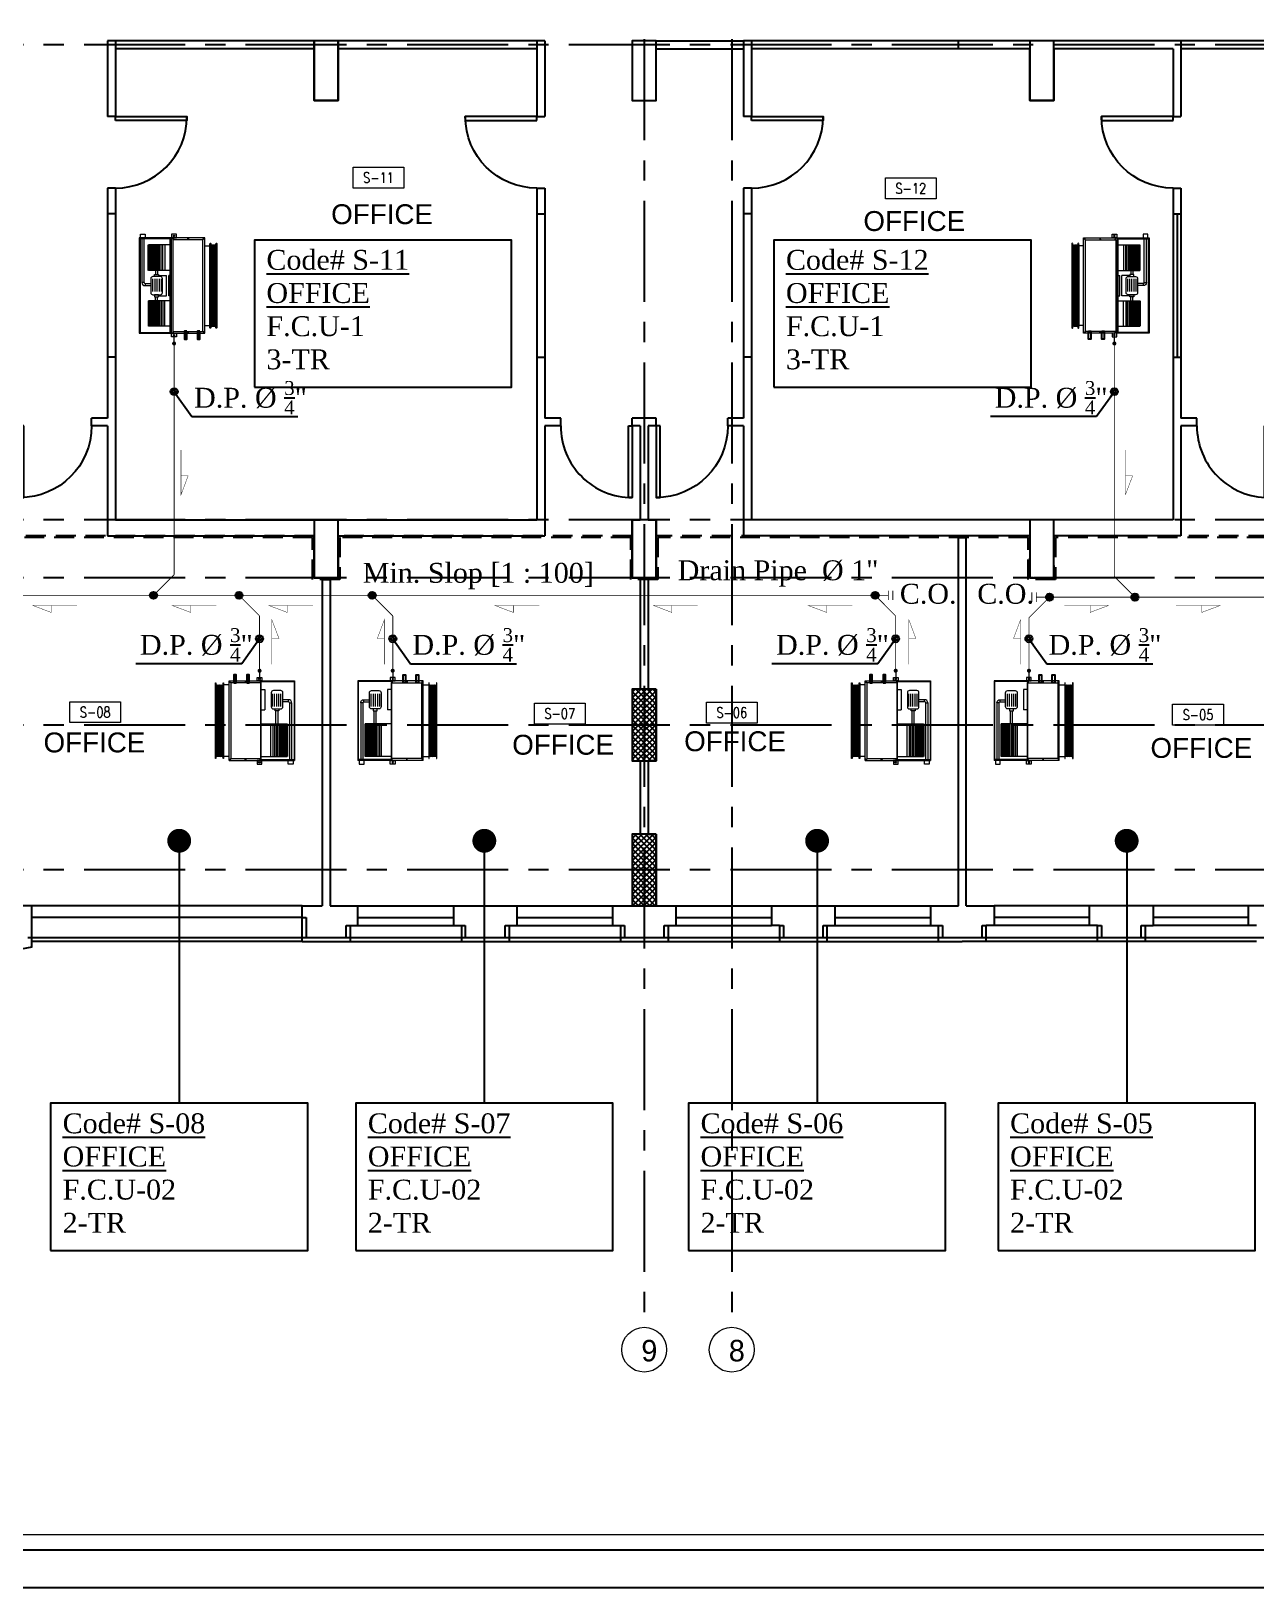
# Model space of a CAD drawing. Extents: x -711 to 2784, y 81 to 852.
# Drawn here: x -693.59 to -678.19, y 160.99 to 180.56 of the extents above; entities that cross this region are included whole.
import ezdxf
from ezdxf.enums import TextEntityAlignment as Align

# ---------------------------------------------------------------- set-up
doc = ezdxf.new("R2010")
doc.units = 0
doc.header["$MEASUREMENT"] = 0
for name, pattern in [('CENTERX2', [101.6, 63.5, -12.7, 12.7, -12.7]), ('DASHDOT', [1, 0.5, -0.25, 0, -0.25]), ('HIDDEN', [0.375, 0.25, -0.125]), ('HIDDEN-Z', [3, 2, -1])]:
    doc.linetypes.add(name, pattern=pattern)
for name, color, linetype in [('01_AC-EQUIP', 206, 'Continuous'), ('AXIS', 1, 'CENTERX2'), ('CH.W.PIPING TEXT', 4, 'Continuous'), ('COL', 2, 'Continuous'), ('COLHATCH', 5, 'Continuous'), ('column', 6, 'Continuous'), ('CONCRETE-EDGE', 216, 'Continuous'), ('DOOR', 250, 'Continuous'), ('DRAIN PIPE', 4, 'Continuous'), ('elev', 2, 'Continuous'), ('ELEV1', 7, 'Continuous'), ('FASEL', 253, 'Continuous'), ('fram', 252, 'Continuous'), ('M-CH-WP-R', 40, 'HIDDEN-Z'), ('M-CH-WP-S', 142, 'Continuous'), ('M-EQBMNT', 21, 'Continuous'), ('METAL-EDGE', 253, 'Continuous'), ('WALL', 4, 'Continuous'), ('WIN', 5, 'Continuous'), ('ZONE TEXT', 73, 'Continuous')]:
    doc.layers.add(name, color=color, linetype=linetype)
doc.layers.add('A-SYMB-RMNU', color=4, linetype='Continuous', lineweight=9)
doc.layers.add('AXIS-TXT', color=171, linetype='Continuous', lineweight=20)
doc.styles.add('AC', font='romans.shx', dxfattribs={"height": 0.2})
doc.styles.add('ARABY', font='sosa.shx')
doc.styles.add('ROMANS-TITLE', font='ROMANS.shx', dxfattribs={"width": 0.8})
doc.dimstyles.new('IHAB', dxfattribs={"dimscale": 0, "dimtxt": 0.15, "dimasz": 0.09, "dimexe": 0.18, "dimexo": 0.0625, "dimgap": 0, "dimtad": 0, "dimtih": 1, "dimtoh": 1, "dimzin": 0, "dimdsep": 46, "dimtxsty": 'ARABY', "dimcen": 0.03, "dimse1": 1, "dimse2": 1, "dimclrd": 36, "dimclrt": 42, "dimadec": 0, "dimazin": 0, "dimtfac": 1, "dimtmove": 1, "dimatfit": 3, "dimldrblk": 'ORIGIN', "dimfxl": 1, "dimtolj": 1, "dimtzin": 0, "dimarcsym": 0})

# ---------------------------------------------------------------- blocks, each defined once
blk = doc.blocks.new('A$C16C81D8E')
at = {"layer": 'DOOR', "elevation": -0.562}
blk.add_lwpolyline([(0, 0.862), (0, 0.911), (0.911, 0.911), (0.911, 0.862)], close=True, dxfattribs=at)
at = {"layer": 'DOOR'}
blk.add_arc((0, 0.911, -0.562), 0.911, 270, 0, dxfattribs=at)
blk = doc.blocks.new('A$C224F6469')
at = {"layer": '01_AC-EQUIP', "color": 1, "lineweight": 20}
for p, q in [((0, 0), (1, 0)), ((0, -0.82), (0, 0)), ((1, -0.82), (1, 0)), ((0.007, -0.004), (0.988, -0.004)), ((0.007, -0.42), (0.007, -0.004)), ((0.32, -0.168), (0.163, -0.168)), ((0.32, -0.194), (0.163, -0.194)), ((0.236, -0.074), (0.236, -0.145)), ((0.263, -0.074), (0.236, -0.074)), ((0.263, -0.074), (0.263, -0.145)), ((0.276, -0.035), (1, -0.035)), ((0.276, -0.061), (0.276, -0.035)), ((0.276, -0.061), (1, -0.061)), ((0.541, -0.42), (0.541, -0.09)), ((0.541, -0.09), (0.949, -0.09)), ((0.541, -0.092), (0.949, -0.092)), ((0.541, -0.094), (0.949, -0.094)), ((0.541, -0.096), (0.949, -0.096)), ((0.541, -0.099), (0.949, -0.099)), ((0.541, -0.103), (0.949, -0.103)), ((0.541, -0.106), (0.949, -0.106)), ((0.541, -0.11), (0.949, -0.11)), ((0.541, -0.115), (0.949, -0.115)), ((0.541, -0.122), (0.949, -0.122)), ((0.541, -0.129), (0.949, -0.129)), ((0.541, -0.138), (0.949, -0.138)), ((0.541, -0.148), (0.949, -0.148)), ((0.541, -0.158), (0.949, -0.158)), ((0.541, -0.168), (0.949, -0.168)), ((0.541, -0.175), (0.949, -0.175)), ((0.541, -0.184), (0.949, -0.184)), ((0.541, -0.194), (0.949, -0.194)), ((0.949, -0.42), (0.949, -0.09)), ((0.988, -0.42), (0.988, -0.004)), ((0.109, -0.37), (0.363, -0.37)), ((0.109, -0.42), (0.109, -0.37)), ((0.32, -0.221), (0.163, -0.221)), ((0.32, -0.248), (0.163, -0.248)), ((0.32, -0.274), (0.163, -0.274)), ((0.363, -0.42), (0.363, -0.37)), ((0.541, -0.204), (0.376, -0.204)), ((0.541, -0.231), (0.376, -0.231)), ((0.541, -0.214), (0.949, -0.214)), ((0.541, -0.23), (0.949, -0.23)), ((0.541, -0.25), (0.949, -0.25)), ((0.541, -0.27), (0.949, -0.27)), ((0.949, -0.295), (0.541, -0.295)), ((0, -0.42), (1, -0.42)), ((0.022, -0.425), (0.001, -0.425)), ((0.011, -0.418), (0.011, -0.432)), ((0.978, -0.425), (0.999, -0.425)), ((0.989, -0.418), (0.989, -0.432)), ((0.022, -0.615), (0.001, -0.615)), ((0.011, -0.608), (0.011, -0.622)), ((0.978, -0.615), (0.999, -0.615)), ((0.989, -0.608), (0.989, -0.622)), ((1, -0.82), (0, -0.82)), ((0.022, -0.81), (0.001, -0.81)), ((0.011, -0.803), (0.011, -0.817)), ((0.05, -0.82), (0.05, -0.89)), ((0.95, -0.82), (0.95, -0.89)), ((0.978, -0.81), (0.999, -0.81)), ((0.989, -0.803), (0.989, -0.817))]:
    blk.add_line(p, q, dxfattribs=at)
at = {"layer": '01_AC-EQUIP', "color": 1, "linetype": 'DASHDOT', "lineweight": 20}
blk.add_line((0.541, -0.168), (0.949, -0.168), dxfattribs=at)
at = {"layer": '01_AC-EQUIP', "color": 4, "lineweight": 20}
blk.add_line((-0.128, -0.438), (-0.023, -0.438), dxfattribs=at)
at = {"layer": '01_AC-EQUIP', "color": 2, "lineweight": 20}
for p, q in [((0.047, -0.9), (0.063, -0.895)), ((0.047, -0.9), (0.063, -0.905)), ((0.047, -0.91), (0.063, -0.905)), ((0.047, -0.91), (0.063, -0.915)), ((0.047, -0.92), (0.063, -0.915)), ((0.047, -0.92), (0.063, -0.925)), ((0.047, -0.931), (0.063, -0.925)), ((0.047, -0.931), (0.063, -0.936)), ((0.047, -0.941), (0.063, -0.936)), ((0.047, -0.941), (0.063, -0.946)), ((0.047, -0.951), (0.063, -0.946)), ((0.047, -0.951), (0.063, -0.956)), ((0.047, -0.961), (0.063, -0.956)), ((0.047, -0.961), (0.063, -0.966)), ((0.047, -0.971), (0.063, -0.966)), ((0.047, -0.971), (0.063, -0.976)), ((0.047, -0.981), (0.063, -0.976)), ((0.063, -0.905), (0.937, -0.905)), ((0.063, -0.915), (0.937, -0.915)), ((0.063, -0.925), (0.937, -0.925)), ((0.063, -0.936), (0.937, -0.936)), ((0.063, -0.946), (0.937, -0.946)), ((0.063, -0.956), (0.937, -0.956)), ((0.063, -0.966), (0.937, -0.966)), ((0.063, -0.976), (0.937, -0.976)), ((0.953, -0.9), (0.937, -0.895)), ((0.953, -0.9), (0.937, -0.905)), ((0.953, -0.91), (0.937, -0.905)), ((0.953, -0.91), (0.937, -0.915)), ((0.953, -0.92), (0.937, -0.915)), ((0.953, -0.92), (0.937, -0.925)), ((0.953, -0.931), (0.937, -0.925)), ((0.953, -0.931), (0.937, -0.936)), ((0.953, -0.941), (0.937, -0.936)), ((0.953, -0.941), (0.937, -0.946)), ((0.953, -0.951), (0.937, -0.946)), ((0.953, -0.951), (0.937, -0.956)), ((0.953, -0.961), (0.937, -0.956)), ((0.953, -0.961), (0.937, -0.966)), ((0.953, -0.971), (0.937, -0.966)), ((0.953, -0.971), (0.937, -0.976)), ((0.953, -0.981), (0.937, -0.976)), ((0.047, -0.981), (0.063, -0.987)), ((0.953, -0.981), (0.937, -0.987))]:
    blk.add_line(p, q, dxfattribs=at)
at = {"layer": '01_AC-EQUIP', "color": 1, "lineweight": 20}
blk.add_lwpolyline([(0.324, -0.145), (0.149, -0.145, 0.414214), (0.122, -0.171), (0.122, -0.264, 0.414214), (0.149, -0.291), (0.324, -0.291, 0.414214), (0.351, -0.264), (0.351, -0.171, 0.414214)], format="xyb", close=True, dxfattribs=at)
for points in [[(0.351, -0.193), (0.376, -0.193), (0.376, -0.243), (0.351, -0.243)], [(1.044, -0.076), (1, -0.076), (1, -0.016), (1.044, -0.016)], [(-0.044, -0.407), (0, -0.407), (0, -0.467), (-0.044, -0.467)], [(0.025, -0.8), (0.975, -0.8), (0.975, -0.42), (0.025, -0.42)], [(1.044, -0.407), (1, -0.407), (1, -0.467), (1.044, -0.467)]]:
    blk.add_lwpolyline(points, close=True, dxfattribs=at)
at = {"layer": '01_AC-EQUIP', "color": 4, "lineweight": 20, "const_width": 0.0252}
blk.add_lwpolyline([(-0.126, -0.45, 1), (-0.131, -0.425, 1)], format="xyb", close=True, dxfattribs=at)
at = {"layer": '01_AC-EQUIP', "color": 2, "lineweight": 20}
for points in [[(0.975, -0.89), (0.975, -0.895), (0.025, -0.895), (0.025, -0.89)], [(0.975, -0.987), (0.975, -0.992), (0.025, -0.992), (0.025, -0.987)]]:
    blk.add_lwpolyline(points, close=True, dxfattribs=at)
at = {"layer": '01_AC-EQUIP', "color": 1, "lineweight": 20}
for centre in [(-0.023, -0.438), (1.023, -0.438)]:
    blk.add_circle(centre, 0.00932, dxfattribs=at)
for radius in [0.0399, 0.0133]:
    blk.add_arc((0.276, -0.074), radius, 90.0006, 180.0006, dxfattribs=at)
at = {"layer": '01_AC-EQUIP', "color": 1, "lineweight": 20, "extrusion": (0, 0, -1)}
for centre, major_axis, start_param, end_param in [((0.011, -0.425), (-0.00827, 0), -1.570796, 4.712389), ((0.011, -0.425), (-0.0047, 0), 3.141593, 9.424778), ((0.011, -0.615), (-0.00827, 0), -1.570796, 4.712389), ((0.011, -0.615), (-0.0047, 0), 3.141593, 9.424778), ((0.011, -0.81), (-0.00827, 0), -1.570796, 4.712389), ((0.011, -0.81), (-0.0047, 0), 3.141593, 9.424778)]:
    blk.add_ellipse(centre, major_axis=major_axis, ratio=0.646018, start_param=start_param, end_param=end_param, dxfattribs=at)
at = {"layer": '01_AC-EQUIP', "color": 1, "lineweight": 20}
for centre, major_axis, start_param, end_param in [((0.989, -0.425), (0.00827, 0), -1.570796, 4.712389), ((0.989, -0.425), (0.0047, 0), 3.141593, 9.424778), ((0.989, -0.615), (0.00827, 0), -1.570796, 4.712389), ((0.989, -0.615), (0.0047, 0), 3.141593, 9.424778), ((0.989, -0.81), (0.00827, 0), -1.570796, 4.712389), ((0.989, -0.81), (0.0047, 0), 3.141593, 9.424778)]:
    blk.add_ellipse(centre, major_axis=major_axis, ratio=0.646018, start_param=start_param, end_param=end_param, dxfattribs=at)
at = {"layer": 'M-CH-WP-R', "color": 6, "linetype": 'ByBlock', "ltscale": 1.5}
blk.add_lwpolyline([(0.025, -0.762), (0.025, -0.732), (-0.075, -0.732), (-0.075, -0.762)], close=True, dxfattribs=at)
at = {"layer": 'M-CH-WP-S', "color": 5, "linetype": 'ByBlock', "ltscale": 1.5}
blk.add_lwpolyline([(0.025, -0.597), (0.025, -0.567), (-0.075, -0.567), (-0.075, -0.597)], close=True, dxfattribs=at)
at = {"layer": 'M-EQBMNT', "color": 21, "linetype": 'ByBlock', "ltscale": 1.5}
blk.add_line((0.541, -0.09), (0.949, -0.09), dxfattribs=at)
blk = doc.blocks.new('A$C069E27EC')
at = {"layer": '01_AC-EQUIP', "color": 2, "linetype": 'Continuous'}
for p, q in [((0, 0), (0, -130)), ((1, 0.3), (0.5, -1.3)), ((1, 0.3), (1.5, -1.3)), ((2, 0.3), (1.5, -1.3)), ((2, 0.3), (2.5, -1.3)), ((3, 0.3), (2.5, -1.3)), ((3, 0.3), (3.6, -1.3)), ((4.1, 0.3), (3.6, -1.3)), ((4.1, 0.3), (4.6, -1.3)), ((5.1, 0.3), (4.6, -1.3)), ((5.1, 0.3), (5.6, -1.3)), ((6.1, 0.3), (5.6, -1.3)), ((6.1, 0.3), (6.6, -1.3)), ((7.1, 0.3), (6.6, -1.3)), ((7.1, 0.3), (7.6, -1.3)), ((8.1, 0.3), (7.6, -1.3)), ((8.1, 0.3), (8.6, -1.3)), ((9.2, 0.3), (8.6, -1.3)), ((9.2, 0.3), (9.7, -1.3)), ((1.5, -128.7), (1.5, -1.3)), ((2.5, -128.7), (2.5, -1.3)), ((3.6, -128.7), (3.6, -1.3)), ((4.6, -128.7), (4.6, -1.3)), ((5.6, -128.7), (5.6, -1.3)), ((6.6, -128.7), (6.6, -1.3)), ((7.6, -128.7), (7.6, -1.3)), ((8.6, -128.7), (8.6, -1.3)), ((1, -130.3), (0.5, -128.7)), ((1, -130.3), (1.5, -128.7)), ((2, -130.3), (1.5, -128.7)), ((2, -130.3), (2.5, -128.7)), ((3, -130.3), (2.5, -128.7)), ((3, -130.3), (3.6, -128.7)), ((4.1, -130.3), (3.6, -128.7)), ((4.1, -130.3), (4.6, -128.7)), ((5.1, -130.3), (4.6, -128.7)), ((5.1, -130.3), (5.6, -128.7)), ((6.1, -130.3), (5.6, -128.7)), ((6.1, -130.3), (6.6, -128.7)), ((7.1, -130.3), (6.6, -128.7)), ((7.1, -130.3), (7.6, -128.7)), ((8.1, -130.3), (7.6, -128.7)), ((8.1, -130.3), (8.6, -128.7)), ((9.2, -130.3), (8.6, -128.7)), ((9.2, -130.3), (9.7, -128.7))]:
    blk.add_line(p, q, dxfattribs=at)
for points in [[(0, 2.5), (0.5, 2.5), (0.5, -132.5), (0, -132.5)], [(9.7, 2.5), (10.2, 2.5), (10.2, -132.5), (9.7, -132.5)]]:
    blk.add_lwpolyline(points, close=True, dxfattribs=at)
blk = doc.blocks.new('A$C7CD32F90')
at = {"layer": '01_AC-EQUIP', "color": 1, "lineweight": 20}
for p, q in [((0.089, -0.4), (0.089, -0.116)), ((0.408, -0.116), (0.089, -0.116)), ((0.408, -0.117), (0.089, -0.117)), ((0.408, -0.119), (0.089, -0.119)), ((0.408, -0.122), (0.089, -0.122)), ((0.408, -0.125), (0.089, -0.125)), ((0.408, -0.128), (0.089, -0.128)), ((0.408, -0.132), (0.089, -0.132)), ((0.408, -0.136), (0.089, -0.136)), ((0.408, -0.141), (0.089, -0.141)), ((0.408, -0.148), (0.089, -0.148)), ((0.408, -0.155), (0.089, -0.155)), ((0.408, -0.164), (0.089, -0.164)), ((0.408, -0.173), (0.089, -0.173)), ((0.408, -0.183), (0.089, -0.183)), ((0.408, -0.193), (0.089, -0.193)), ((0.408, -0.4), (0.408, -0.116)), ((0.683, -0.168), (0.526, -0.168)), ((0.683, -0.194), (0.526, -0.194)), ((0.599, -0.074), (0.599, -0.145)), ((0.626, -0.074), (0.599, -0.074)), ((0.626, -0.074), (0.626, -0.145)), ((0.639, -0.035), (1.2, -0.035)), ((0.639, -0.061), (0.639, -0.035)), ((0.639, -0.061), (1.2, -0.061)), ((0.791, -0.4), (0.791, -0.116)), ((0.791, -0.116), (1.11, -0.116)), ((0.791, -0.117), (1.11, -0.117)), ((0.791, -0.119), (1.11, -0.119)), ((0.791, -0.122), (1.11, -0.122)), ((0.791, -0.125), (1.11, -0.125)), ((0.791, -0.128), (1.11, -0.128)), ((0.791, -0.132), (1.11, -0.132)), ((0.791, -0.136), (1.11, -0.136)), ((0.791, -0.141), (1.11, -0.141)), ((0.791, -0.148), (1.11, -0.148)), ((0.791, -0.155), (1.11, -0.155)), ((0.791, -0.164), (1.11, -0.164)), ((0.791, -0.173), (1.11, -0.173)), ((0.791, -0.183), (1.11, -0.183)), ((0.791, -0.193), (1.11, -0.193)), ((1.11, -0.4), (1.11, -0.116)), ((0.408, -0.201), (0.089, -0.201)), ((0.408, -0.209), (0.089, -0.209)), ((0.408, -0.219), (0.089, -0.219)), ((0.408, -0.229), (0.089, -0.229)), ((0.408, -0.239), (0.089, -0.239)), ((0.408, -0.255), (0.089, -0.255)), ((0.408, -0.275), (0.089, -0.275)), ((0.408, -0.295), (0.089, -0.295)), ((0.089, -0.321), (0.408, -0.321)), ((0.408, -0.204), (0.46, -0.204)), ((0.408, -0.231), (0.46, -0.231)), ((0.472, -0.243), (0.472, -0.343)), ((0.472, -0.343), (0.726, -0.343)), ((0.472, -0.37), (0.726, -0.37)), ((0.472, -0.4), (0.472, -0.37)), ((0.683, -0.221), (0.526, -0.221)), ((0.683, -0.248), (0.526, -0.248)), ((0.683, -0.274), (0.526, -0.274)), ((0.726, -0.243), (0.726, -0.343)), ((0.726, -0.4), (0.726, -0.37)), ((0.791, -0.204), (0.739, -0.204)), ((0.791, -0.231), (0.739, -0.231)), ((0.791, -0.201), (1.11, -0.201)), ((0.791, -0.209), (1.11, -0.209)), ((0.791, -0.219), (1.11, -0.219)), ((0.791, -0.229), (1.11, -0.229)), ((0.791, -0.239), (1.11, -0.239)), ((0.791, -0.255), (1.11, -0.255)), ((0.791, -0.275), (1.11, -0.275)), ((0.791, -0.295), (1.11, -0.295)), ((1.11, -0.321), (0.791, -0.321)), ((0.022, -0.425), (0.001, -0.425)), ((0.011, -0.418), (0.011, -0.432)), ((1.178, -0.425), (1.199, -0.425)), ((1.189, -0.418), (1.189, -0.432)), ((0.022, -0.615), (0.001, -0.615)), ((0.011, -0.608), (0.011, -0.622)), ((1.178, -0.615), (1.199, -0.615)), ((1.189, -0.608), (1.189, -0.622)), ((0.022, -0.81), (0.001, -0.81)), ((0.011, -0.803), (0.011, -0.817)), ((0.1, -0.824), (0.1, -0.89)), ((1.1, -0.824), (1.1, -0.89)), ((1.178, -0.81), (1.199, -0.81)), ((1.189, -0.803), (1.189, -0.817))]:
    blk.add_line(p, q, dxfattribs=at)
at = {"layer": '01_AC-EQUIP', "color": 1, "linetype": 'DASHDOT', "lineweight": 20}
for p, q in [((0.408, -0.193), (0.089, -0.193)), ((0.791, -0.193), (1.11, -0.193))]:
    blk.add_line(p, q, dxfattribs=at)
at = {"layer": '01_AC-EQUIP', "color": 4, "lineweight": 20}
blk.add_line((-0.128, -0.438), (-0.023, -0.438), dxfattribs=at)
at = {"layer": '01_AC-EQUIP', "color": 1, "lineweight": 20}
for points in [[(0, -0.4), (1.2, -0.4), (1.2, 0), (0, 0)], [(0.012, -0.388), (1.188, -0.388), (1.188, -0.012), (0.012, -0.012)], [(0.485, -0.193), (0.46, -0.193), (0.46, -0.243), (0.485, -0.243)], [(0.714, -0.193), (0.739, -0.193), (0.739, -0.243), (0.714, -0.243)], [(1.244, -0.076), (1.2, -0.076), (1.2, -0.016), (1.244, -0.016)], [(-0.044, -0.407), (0, -0.407), (0, -0.467), (-0.044, -0.467)], [(1.2, -0.4), (0, -0.4), (0, -0.824), (1.2, -0.824)], [(1.175, -0.42), (0.024, -0.42), (0.024, -0.8), (1.175, -0.8)], [(1.244, -0.407), (1.2, -0.407), (1.2, -0.467), (1.244, -0.467)]]:
    blk.add_lwpolyline(points, close=True, dxfattribs=at)
blk.add_lwpolyline([(0.687, -0.145), (0.511, -0.145, 0.414214), (0.485, -0.171), (0.485, -0.264, 0.414214), (0.511, -0.291), (0.687, -0.291, 0.414214), (0.714, -0.264), (0.714, -0.171, 0.414214)], format="xyb", close=True, dxfattribs=at)
at = {"layer": '01_AC-EQUIP', "color": 4, "lineweight": 20, "const_width": 0.0252}
blk.add_lwpolyline([(-0.126, -0.45, 1), (-0.131, -0.425, 1)], format="xyb", close=True, dxfattribs=at)
at = {"layer": '01_AC-EQUIP', "color": 1, "lineweight": 20}
for centre in [(-0.023, -0.438), (1.223, -0.438)]:
    blk.add_circle(centre, 0.00932, dxfattribs=at)
for radius in [0.0399, 0.0133]:
    blk.add_arc((0.639, -0.074), radius, 90.0006, 180.0006, dxfattribs=at)
at = {"layer": '01_AC-EQUIP', "color": 1, "lineweight": 20, "extrusion": (0, 0, -1)}
for centre, major_axis, start_param, end_param in [((0.011, -0.425), (-0.00827, 0), -1.570796, 4.712389), ((0.011, -0.425), (-0.0047, 0), 3.141593, 9.424778), ((0.011, -0.615), (-0.00827, 0), -1.570796, 4.712389), ((0.011, -0.615), (-0.0047, 0), 3.141593, 9.424778), ((0.011, -0.81), (-0.00827, 0), -1.570796, 4.712389), ((0.011, -0.81), (-0.0047, 0), 3.141593, 9.424778)]:
    blk.add_ellipse(centre, major_axis=major_axis, ratio=0.646018, start_param=start_param, end_param=end_param, dxfattribs=at)
at = {"layer": '01_AC-EQUIP', "color": 1, "lineweight": 20}
for centre, major_axis, start_param, end_param in [((1.189, -0.425), (0.00827, 0), -1.570796, 4.712389), ((1.189, -0.425), (0.0047, 0), 3.141593, 9.424778), ((1.189, -0.615), (0.00827, 0), -1.570796, 4.712389), ((1.189, -0.615), (0.0047, 0), 3.141593, 9.424778), ((1.189, -0.81), (0.00827, 0), -1.570796, 4.712389), ((1.189, -0.81), (0.0047, 0), 3.141593, 9.424778)]:
    blk.add_ellipse(centre, major_axis=major_axis, ratio=0.646018, start_param=start_param, end_param=end_param, dxfattribs=at)
at = {"layer": 'M-CH-WP-R', "color": 6, "linetype": 'ByBlock', "ltscale": 1.5}
blk.add_lwpolyline([(0.025, -0.762), (0.025, -0.732), (-0.075, -0.732), (-0.075, -0.762)], close=True, dxfattribs=at)
at = {"layer": 'M-CH-WP-S', "color": 5, "linetype": 'ByBlock', "ltscale": 1.5}
blk.add_lwpolyline([(0.025, -0.597), (0.025, -0.567), (-0.075, -0.567), (-0.075, -0.597)], close=True, dxfattribs=at)
at = {"layer": 'M-EQBMNT', "color": 21, "linetype": 'ByBlock', "ltscale": 1.5}
for p, q in [((0.408, -0.116), (0.089, -0.116)), ((0.791, -0.116), (1.11, -0.116))]:
    blk.add_line(p, q, dxfattribs=at)
at = {"layer": '01_AC-EQUIP', "color": 1, "lineweight": 20, "xscale": 0.00784765227677817, "yscale": 0.00784765227677817, "zscale": 0.00784765227677817, "rotation": 270}
blk.add_blockref('A$C069E27EC', (1.11, -0.89), dxfattribs=at)
blk = doc.blocks.new('DOT')
at = {"color": 0, "linetype": 'ByBlock'}
blk.add_line((-0.5, 0), (-1, 0), dxfattribs=at)
at = {"color": 0, "linetype": 'ByBlock', "const_width": 0.5}
blk.add_lwpolyline([(-0.25, 0, 1), (0.25, 0, 1)], format="xyb", close=True, dxfattribs=at)
blk = doc.blocks.new('A-ROOM')
at = {"layer": 'A-SYMB-RMNU'}
blk.add_lwpolyline([(-425, 175), (425, 175), (425, -175), (-425, -175)], close=True, dxfattribs=at)
at = {"layer": 'A-SYMB-RMNU', "style": 'ROMANS-TITLE', "width": 0.8}
blk.add_attdef('ROOM-NO', text='', height=175, dxfattribs=at).set_placement((0, 0), align=Align.MIDDLE)

msp = doc.modelspace()

# ---------------------------------------------------------------- hatches: boundary and pattern name
at = {"layer": 'COLHATCH', "linetype": 'Continuous'}
h = msp.add_hatch(dxfattribs=at)
h.set_pattern_fill('_USER', color=252, scale=0.05, angle=45, style=0, double=1, pattern_type=0)
h.set_pattern_definition([(45, (-481.988946, 13.687133), (-0.035355339, 0.035355339), []), (135, (-481.988946, 13.687133), (-0.035355339, -0.035355339), [])])
h.paths.add_polyline_path([(-661.549, 191.267), (-661.849, 191.267), (-661.849, 190.367), (-661.549, 190.367)])
h.paths.add_polyline_path([(-659.549, 191.267), (-660.349, 191.267), (-660.349, 190.967), (-659.549, 190.967)])
h.paths.add_polyline_path([(-657.599, 189.267), (-657.899, 189.267), (-657.899, 188.667), (-657.599, 188.667)])
h.paths.add_polyline_path([(-657.199, 185.687), (-657.999, 185.687), (-657.999, 185.387), (-657.199, 185.387)])
h.paths.add_polyline_path([(-659.749, 185.687), (-660.549, 185.687), (-660.549, 185.387), (-659.749, 185.387)])
h.paths.add_polyline_path([(-659.649, 180.637), (-660.549, 180.637), (-660.549, 180.337), (-659.649, 180.337)])
h.paths.add_polyline_path([(-657.199, 180.687), (-657.999, 180.687), (-657.999, 180.387), (-657.199, 180.387)])
h.paths.add_polyline_path([(-659.456, 174.417), (-660.556, 174.417), (-660.556, 174.117), (-659.703, 174.117, -0.011587), (-659.719, 173.431), (-659.47, 173.421, 0.01656)])
h.paths.add_polyline_path([(-659.651, 171.687), (-659.904, 171.687, -0.040808), (-660.493, 169.348), (-660.256, 169.267, 0.04151)])
h.paths.add_polyline_path([(-661.549, 172.287), (-661.849, 172.287), (-661.849, 171.387), (-661.549, 171.387)])
h.paths.add_polyline_path([(-665.679, 172.287), (-666.079, 172.287), (-666.079, 171.387), (-665.679, 171.387)])
h.paths.add_polyline_path([(-669.479, 172.287), (-669.929, 172.287), (-669.929, 171.387), (-669.479, 171.387)])
h.paths.add_polyline_path([(-669.729, 170.467), (-670.029, 170.467), (-670.029, 169.567), (-669.729, 169.567)])
h.paths.add_polyline_path([(-677.729, 172.287), (-678.029, 172.287), (-678.029, 171.387), (-677.729, 171.387)])
h.paths.add_polyline_path([(-677.729, 170.467), (-678.029, 170.467), (-678.029, 169.567), (-677.729, 169.567)])
h.paths.add_polyline_path([(-685.729, 172.287), (-686.029, 172.287), (-686.029, 171.387), (-685.729, 171.387)])
h.paths.add_polyline_path([(-685.729, 170.467), (-686.029, 170.467), (-686.029, 169.567), (-685.729, 169.567)])
h.paths.add_polyline_path([(-693.829, 172.287), (-694.279, 172.287), (-694.279, 171.387), (-693.828, 171.387)])
h.paths.add_polyline_path([(-693.729, 170.467), (-694.029, 170.467), (-694.029, 169.567), (-693.729, 169.567)])
h.paths.add_polyline_path([(-697.679, 172.287), (-698.079, 172.287), (-698.079, 171.387), (-697.679, 171.387)])
h.paths.add_polyline_path([(-701.909, 172.287), (-702.209, 172.287), (-702.209, 171.387), (-701.909, 171.387)])
h.paths.add_polyline_path([(-703.201, 174.417), (-704.301, 174.417, 0.01656), (-704.288, 173.421), (-704.039, 173.431, -0.011587), (-704.054, 174.117), (-703.201, 174.117)])
h.paths.add_polyline_path([(-703.854, 171.687), (-704.107, 171.687, 0.04151), (-703.502, 169.267), (-703.265, 169.348, -0.040808)])
h.paths.add_polyline_path([(-703.209, 180.637), (-704.109, 180.637), (-704.109, 180.337), (-703.209, 180.337)])
h.paths.add_polyline_path([(-705.759, 180.687), (-706.559, 180.687), (-706.559, 180.387), (-705.759, 180.387)])
h.paths.add_polyline_path([(-705.759, 185.687), (-706.559, 185.687), (-706.559, 185.387), (-705.759, 185.387)])
h.paths.add_polyline_path([(-703.209, 185.687), (-704.009, 185.687), (-704.009, 185.387), (-703.209, 185.387)])
h.paths.add_polyline_path([(-705.859, 189.267), (-706.159, 189.267), (-706.159, 188.667), (-705.859, 188.667)])
h.paths.add_polyline_path([(-703.409, 191.267), (-704.209, 191.267), (-704.209, 190.967), (-703.409, 190.967)])
h.paths.add_polyline_path([(-701.909, 191.267), (-702.209, 191.267), (-702.209, 190.367), (-701.909, 190.367)])
h.paths.add_polyline_path([(-697.629, 191.267), (-698.029, 191.267), (-698.029, 190.367), (-697.629, 190.367)])
h.paths.add_polyline_path([(-693.829, 191.267), (-694.279, 191.267), (-694.279, 190.367), (-693.829, 190.367)])
h.paths.add_polyline_path([(-684.479, 193.467), (-684.779, 193.467), (-684.779, 192.867), (-684.479, 192.867)])
h.paths.add_polyline_path([(-684.479, 190.967), (-679.379, 190.967), (-679.379, 189.517), (-679.079, 189.517), (-679.079, 191.267), (-684.779, 191.267), (-684.779, 189.517), (-684.479, 189.517)])
h.paths.add_polyline_path([(-677.729, 193.467), (-678.029, 193.467), (-678.029, 192.867), (-677.729, 192.867)])
h.paths.add_polyline_path([(-677.729, 190.117), (-678.029, 190.117), (-678.029, 189.517), (-677.729, 189.517)])
h.paths.add_polyline_path([(-669.479, 191.267), (-669.929, 191.267), (-669.929, 190.367), (-669.479, 190.367)])
at = {"layer": 'DRAIN PIPE', "linetype": 'Continuous'}
for points in [[(-692.095, 173.468, 1), (-692.005, 173.468, 1)], [(-691.02, 173.468, 1), (-690.931, 173.468, 1)], [(-689.345, 173.468, 1), (-689.255, 173.468, 1)], [(-683.02, 173.468, 1), (-682.931, 173.468, 1)], [(-680.827, 173.445, 1), (-680.738, 173.445, 1)], [(-679.752, 173.445, 1), (-679.663, 173.445, 1)]]:
    msp.add_hatch(color=2, dxfattribs=at).paths.add_polyline_path(points)

# ---------------------------------------------------------------- linework, layer by layer
at = {"layer": 'AXIS', "color": 252, "linetype": 'CENTERX2', "ltscale": 0.02}
for p, q in [((-685.879, 196.716), (-685.879, 164.268)), ((-684.779, 196.716), (-684.779, 164.268)), ((-655.078, 180.387), (-708.68, 180.387)), ((-655.078, 174.417), (-708.68, 174.417)), ((-655.078, 173.687), (-708.68, 173.687)), ((-655.078, 171.837), (-708.68, 171.837)), ((-655.078, 170.017), (-708.68, 170.017))]:
    msp.add_line(p, q, dxfattribs=at)
at = {"layer": 'AXIS-TXT'}
for centre in [(-685.879, 163.986), (-684.779, 163.986)]:
    msp.add_circle(centre, 0.282, dxfattribs=at)
at = {"layer": 'CH.W.PIPING TEXT', "color": 34, "linetype": 'Continuous'}
for points in [[(-690.781, 176.084), (-687.548, 176.084), (-687.548, 177.932), (-690.781, 177.932)], [(-684.248, 176.084), (-681.015, 176.084), (-681.015, 177.932), (-684.248, 177.932)], [(-693.344, 165.234), (-690.111, 165.234), (-690.111, 167.083), (-693.344, 167.083)], [(-689.506, 165.234), (-686.273, 165.234), (-686.273, 167.083), (-689.506, 167.083)], [(-685.322, 165.234), (-682.089, 165.234), (-682.089, 167.083), (-685.322, 167.083)], [(-681.429, 165.234), (-678.195, 165.234), (-678.195, 167.083), (-681.429, 167.083)]]:
    msp.add_lwpolyline(points, close=True, dxfattribs=at)
at = {"layer": 'COL', "color": 252, "linetype": 'Continuous'}
for points in [[(-689.729, 180.437), (-690.029, 180.437), (-690.029, 179.687), (-689.729, 179.687)], [(-685.729, 180.437), (-686.029, 180.437), (-686.029, 179.687), (-685.729, 179.687)], [(-680.729, 180.437), (-681.029, 180.437), (-681.029, 179.687), (-680.729, 179.687)], [(-689.729, 174.417), (-690.029, 174.417), (-690.029, 173.687), (-689.729, 173.687)], [(-685.729, 174.417), (-686.029, 174.417), (-686.029, 173.687), (-685.729, 173.687)], [(-681.029, 173.687), (-680.729, 173.687), (-680.729, 174.417), (-681.029, 174.417)]]:
    msp.add_lwpolyline(points, close=True, dxfattribs=at)
at = {"layer": 'column', "color": 252}
for points in [[(-685.729, 172.287), (-686.029, 172.287), (-686.029, 171.387), (-685.729, 171.387)], [(-685.729, 170.467), (-686.029, 170.467), (-686.029, 169.567), (-685.729, 169.567)]]:
    msp.add_lwpolyline(points, close=True, dxfattribs=at)
at = {"layer": 'CONCRETE-EDGE', "color": 252, "linetype": 'Continuous'}
msp.add_lwpolyline([(-693.629, 169.167), (-670.129, 169.167)], dxfattribs=at)
at = {"layer": 'DRAIN PIPE', "color": 6, "const_width": 0.01}
for points in [[(-691.791, 176.74), (-691.791, 173.727)], [(-679.967, 176.74), (-679.967, 173.704)], [(-691.791, 173.727), (-692.05, 173.468)], [(-679.967, 173.704), (-679.708, 173.445)], [(-682.81, 173.468), (-702.165, 173.468)], [(-690.717, 173.209), (-690.975, 173.468)], [(-689.041, 173.209), (-689.3, 173.468)], [(-682.717, 173.209), (-682.975, 173.468)], [(-682.81, 173.527), (-682.81, 173.409)], [(-682.753, 173.527), (-682.753, 173.409)], [(-681.041, 173.186), (-680.782, 173.445)], [(-681.005, 173.504), (-681.005, 173.386)], [(-680.948, 173.504), (-680.948, 173.386)], [(-680.948, 173.445), (-661.611, 173.445)], [(-690.717, 172.415), (-690.717, 173.209)], [(-689.041, 172.415), (-689.041, 173.209)], [(-682.717, 172.415), (-682.717, 173.209)], [(-681.041, 172.415), (-681.041, 173.186)]]:
    msp.add_lwpolyline(points, dxfattribs=at)
at = {"layer": 'DRAIN PIPE', "color": 2, "linetype": 'Continuous', "const_width": 0.005}
for points in [[(-691.704, 175.295), (-691.704, 174.734), (-691.615, 174.969), (-691.704, 174.969)], [(-679.827, 175.295), (-679.827, 174.734), (-679.738, 174.969), (-679.827, 174.969)], [(-693.012, 173.342), (-693.572, 173.342), (-693.337, 173.253), (-693.337, 173.342)], [(-691.259, 173.342), (-691.819, 173.342), (-691.584, 173.253), (-691.584, 173.342)], [(-690.043, 173.342), (-690.603, 173.342), (-690.369, 173.253), (-690.369, 173.342)], [(-687.2, 173.342), (-687.76, 173.342), (-687.525, 173.253), (-687.525, 173.342)], [(-685.207, 173.342), (-685.767, 173.342), (-685.532, 173.253), (-685.532, 173.342)], [(-683.261, 173.342), (-683.821, 173.342), (-683.586, 173.253), (-683.586, 173.342)], [(-680.597, 173.342), (-680.037, 173.342), (-680.272, 173.253), (-680.272, 173.342)], [(-679.193, 173.342), (-678.633, 173.342), (-678.868, 173.253), (-678.868, 173.342)], [(-690.562, 172.602), (-690.562, 173.162), (-690.473, 172.927), (-690.562, 172.927)], [(-689.147, 172.602), (-689.147, 173.162), (-689.235, 172.927), (-689.147, 172.927)], [(-682.552, 172.602), (-682.552, 173.162), (-682.463, 172.927), (-682.552, 172.927)], [(-681.147, 172.602), (-681.147, 173.162), (-681.235, 172.927), (-681.147, 172.927)]]:
    msp.add_lwpolyline(points, dxfattribs=at)
at = {"layer": 'DRAIN PIPE', "color": 2, "linetype": 'Continuous'}
for centre in [(-692.05, 173.468), (-690.975, 173.468), (-689.3, 173.468), (-682.975, 173.468), (-680.782, 173.445), (-679.708, 173.445)]:
    msp.add_circle(centre, 0.0448, dxfattribs=at)
at = {"layer": 'elev', "color": 252}
for p, q in [((-685.729, 180.437), (-684.629, 180.437)), ((-678.029, 180.437), (-679.129, 180.437)), ((-685.729, 180.337), (-684.629, 180.337)), ((-678.029, 180.337), (-679.129, 180.337)), ((-690.179, 169.117), (-693.579, 169.117)), ((-689.579, 169.117), (-688.179, 169.117)), ((-687.579, 169.117), (-686.179, 169.117)), ((-685.579, 169.117), (-684.179, 169.117)), ((-683.579, 169.117), (-682.179, 169.117)), ((-680.179, 169.117), (-681.579, 169.117)), ((-678.179, 169.117), (-679.579, 169.117))]:
    msp.add_line(p, q, dxfattribs=at)
at = {"layer": 'ELEV1', "color": 252}
for p, q in [((-689.479, 169.317), (-688.279, 169.317)), ((-687.479, 169.317), (-686.279, 169.317)), ((-685.479, 169.317), (-684.279, 169.317)), ((-683.479, 169.317), (-682.279, 169.317)), ((-680.279, 169.317), (-681.479, 169.317)), ((-678.279, 169.317), (-679.479, 169.317))]:
    msp.add_line(p, q, dxfattribs=at)
at = {"layer": 'FASEL', "color": 252, "linetype": 'HIDDEN'}
for points in [[(-670.029, 174.217), (-673.729, 174.217), (-673.729, 173.687), (-674.029, 173.687), (-674.029, 174.217), (-677.729, 174.217), (-677.729, 173.687), (-678.029, 173.687), (-678.029, 174.217), (-680.729, 174.217), (-680.729, 173.687), (-681.029, 173.687), (-681.029, 174.217), (-685.729, 174.217), (-685.729, 173.687), (-686.029, 173.687), (-686.029, 174.217), (-689.729, 174.217), (-689.729, 173.687), (-690.029, 173.687), (-690.029, 174.217), (-693.729, 174.217)], [(-670.049, 174.197), (-673.709, 174.197), (-673.709, 173.667), (-674.049, 173.667), (-674.049, 174.197), (-677.709, 174.197), (-677.709, 173.667), (-678.049, 173.667), (-678.049, 174.197), (-680.709, 174.197), (-680.709, 173.667), (-681.049, 173.667), (-681.049, 174.197), (-685.709, 174.197), (-685.709, 173.667), (-686.049, 173.667), (-686.049, 174.197), (-689.709, 174.197), (-689.709, 173.667), (-690.049, 173.667), (-690.049, 174.197), (-693.709, 174.197)]]:
    msp.add_lwpolyline(points, dxfattribs=at)
at = {"layer": 'fram'}
msp.add_line((-710.114, 161.469), (-646.067, 161.469), dxfattribs=at)
for points in [[(-710.591, 198.992), (-645.591, 198.992), (-645.591, 160.992), (-710.591, 160.992)], [(-653.644, 198.515), (-710.114, 198.515), (-710.114, 161.469), (-653.644, 161.469)]]:
    msp.add_lwpolyline(points, close=True, dxfattribs=at)
at = {"layer": 'METAL-EDGE', "color": 252, "linetype": 'Continuous'}
for p, q in [((-690.179, 169.417), (-690.129, 169.417)), ((-690.129, 169.417), (-690.129, 169.167)), ((-689.629, 169.167), (-689.629, 169.317)), ((-689.629, 169.317), (-689.579, 169.317)), ((-688.179, 169.317), (-688.129, 169.317)), ((-688.129, 169.317), (-688.129, 169.167)), ((-687.629, 169.167), (-687.629, 169.317)), ((-687.629, 169.317), (-687.579, 169.317)), ((-686.179, 169.317), (-686.129, 169.317)), ((-686.129, 169.317), (-686.129, 169.167)), ((-685.629, 169.167), (-685.629, 169.317)), ((-685.629, 169.317), (-685.579, 169.317)), ((-684.179, 169.317), (-684.129, 169.317)), ((-684.129, 169.317), (-684.129, 169.167)), ((-683.629, 169.167), (-683.629, 169.317)), ((-683.629, 169.317), (-683.579, 169.317)), ((-682.179, 169.317), (-682.129, 169.317)), ((-682.129, 169.317), (-682.129, 169.167)), ((-681.629, 169.167), (-681.629, 169.317)), ((-681.629, 169.317), (-681.579, 169.317)), ((-680.179, 169.317), (-680.129, 169.317)), ((-680.129, 169.317), (-680.129, 169.167)), ((-679.629, 169.167), (-679.629, 169.317)), ((-679.629, 169.317), (-679.579, 169.317)), ((-690.129, 169.167), (-689.629, 169.167)), ((-688.129, 169.167), (-687.629, 169.167)), ((-686.129, 169.167), (-685.629, 169.167)), ((-684.129, 169.167), (-683.629, 169.167)), ((-682.129, 169.167), (-681.629, 169.167)), ((-680.129, 169.167), (-679.629, 169.167))]:
    msp.add_line(p, q, dxfattribs=at)
at = {"layer": 'WALL', "color": 252, "linetype": 'Continuous'}
for p, q in [((-692.629, 180.437), (-692.629, 179.487)), ((-692.529, 180.437), (-692.629, 180.437)), ((-692.529, 180.437), (-692.529, 179.487)), ((-690.029, 179.687), (-690.029, 180.437)), ((-689.729, 180.437), (-690.029, 180.437)), ((-689.729, 180.437), (-689.729, 179.687)), ((-687.229, 180.437), (-687.229, 179.487)), ((-687.129, 180.437), (-687.229, 180.437)), ((-687.129, 180.437), (-687.129, 179.487)), ((-684.629, 180.437), (-684.629, 179.487)), ((-684.529, 180.437), (-684.629, 180.437)), ((-684.529, 180.437), (-684.529, 179.487)), ((-679.129, 180.437), (-681.929, 180.437)), ((-681.929, 180.337), (-681.929, 180.437)), ((-679.129, 180.437), (-679.129, 179.487)), ((-681.029, 180.337), (-681.929, 180.337)), ((-681.029, 179.687), (-681.029, 180.337)), ((-679.229, 180.337), (-680.729, 180.337)), ((-680.729, 180.337), (-680.729, 179.687)), ((-679.229, 180.337), (-679.229, 179.487)), ((-689.729, 179.687), (-690.029, 179.687)), ((-680.729, 179.687), (-681.029, 179.687)), ((-692.529, 179.487), (-692.629, 179.487)), ((-687.229, 179.487), (-687.129, 179.487)), ((-684.529, 179.487), (-684.629, 179.487)), ((-679.229, 179.487), (-679.129, 179.487)), ((-692.529, 178.587), (-692.629, 178.587)), ((-692.629, 178.587), (-692.629, 178.262)), ((-692.529, 178.587), (-692.529, 178.262)), ((-687.229, 178.587), (-687.129, 178.587)), ((-687.229, 178.587), (-687.229, 178.262)), ((-687.129, 178.587), (-687.129, 178.262)), ((-684.529, 178.587), (-684.629, 178.587)), ((-684.629, 178.587), (-684.629, 178.262)), ((-684.529, 178.587), (-684.529, 178.262)), ((-679.229, 178.587), (-679.129, 178.587)), ((-679.229, 178.587), (-679.229, 178.262)), ((-679.129, 178.587), (-679.129, 178.262)), ((-692.529, 178.262), (-692.629, 178.262)), ((-687.229, 178.262), (-687.129, 178.262)), ((-684.529, 178.262), (-684.629, 178.262)), ((-679.229, 178.262), (-679.129, 178.262)), ((-692.529, 176.462), (-692.629, 176.462)), ((-692.629, 176.462), (-692.629, 175.697)), ((-692.529, 176.462), (-692.529, 174.417)), ((-687.229, 176.462), (-687.129, 176.462)), ((-687.229, 176.462), (-687.229, 174.417)), ((-687.129, 176.462), (-687.129, 175.697)), ((-684.529, 176.462), (-684.629, 176.462)), ((-684.629, 176.462), (-684.629, 175.697)), ((-684.529, 176.462), (-684.529, 174.417)), ((-679.229, 176.462), (-679.129, 176.462)), ((-679.229, 176.462), (-679.229, 174.417)), ((-679.129, 176.462), (-679.129, 175.697)), ((-692.629, 175.697), (-692.829, 175.697)), ((-692.829, 175.597), (-692.829, 175.697)), ((-692.629, 175.597), (-692.829, 175.597)), ((-692.629, 175.597), (-692.629, 174.217)), ((-686.929, 175.697), (-687.129, 175.697)), ((-687.129, 175.597), (-687.129, 174.217)), ((-686.929, 175.597), (-687.129, 175.597)), ((-686.929, 175.597), (-686.929, 175.697)), ((-686.029, 175.597), (-686.029, 175.697)), ((-685.729, 175.697), (-686.029, 175.697)), ((-685.929, 175.597), (-686.029, 175.597)), ((-685.929, 175.597), (-685.929, 174.417)), ((-685.829, 175.597), (-685.829, 174.417)), ((-685.729, 175.597), (-685.829, 175.597)), ((-685.729, 175.597), (-685.729, 175.697)), ((-684.629, 175.697), (-684.829, 175.697)), ((-684.829, 175.597), (-684.829, 175.697)), ((-684.629, 175.597), (-684.829, 175.597)), ((-684.629, 175.597), (-684.629, 174.217)), ((-678.929, 175.697), (-679.129, 175.697)), ((-679.129, 175.597), (-679.129, 174.217)), ((-678.929, 175.597), (-679.129, 175.597)), ((-678.929, 175.597), (-678.929, 175.697)), ((-692.529, 174.417), (-687.229, 174.417)), ((-686.029, 173.687), (-686.029, 174.417)), ((-686.029, 174.417), (-685.929, 174.417)), ((-685.829, 174.417), (-685.729, 174.417)), ((-685.729, 174.417), (-685.729, 173.687)), ((-679.229, 174.417), (-684.529, 174.417)), ((-692.629, 174.217), (-690.029, 174.217)), ((-690.029, 173.687), (-690.029, 174.217)), ((-689.729, 174.217), (-689.729, 173.687)), ((-689.729, 174.217), (-687.129, 174.217)), ((-681.029, 174.217), (-684.629, 174.217)), ((-681.929, 169.567), (-681.929, 174.197)), ((-681.929, 174.197), (-681.829, 174.197)), ((-681.829, 169.567), (-681.829, 174.197)), ((-681.029, 174.217), (-681.029, 173.687)), ((-679.129, 174.217), (-680.729, 174.217)), ((-680.729, 173.687), (-680.729, 174.217)), ((-689.729, 173.687), (-690.029, 173.687)), ((-689.929, 173.667), (-689.929, 169.567)), ((-689.929, 173.667), (-689.829, 173.667)), ((-689.829, 173.667), (-689.829, 169.567)), ((-685.729, 173.687), (-686.029, 173.687)), ((-685.829, 173.667), (-685.929, 173.667)), ((-685.929, 173.667), (-685.929, 172.287)), ((-685.829, 173.667), (-685.829, 172.287)), ((-681.029, 173.687), (-680.729, 173.687)), ((-685.929, 172.287), (-686.029, 172.287)), ((-686.029, 172.287), (-686.029, 171.387)), ((-685.829, 172.287), (-685.729, 172.287)), ((-685.729, 172.287), (-685.729, 171.387)), ((-686.029, 171.387), (-685.929, 171.387)), ((-685.929, 171.387), (-685.929, 170.467)), ((-685.729, 171.387), (-685.829, 171.387)), ((-685.829, 171.387), (-685.829, 170.467)), ((-685.929, 170.467), (-686.029, 170.467)), ((-686.029, 170.467), (-686.029, 169.567)), ((-685.829, 170.467), (-685.729, 170.467)), ((-685.729, 170.467), (-685.729, 169.567)), ((-693.579, 169.567), (-693.729, 169.567)), ((-693.579, 169.044), (-693.579, 169.567)), ((-690.179, 169.117), (-690.179, 169.567)), ((-690.179, 169.567), (-689.929, 169.567)), ((-689.829, 169.567), (-689.479, 169.567)), ((-689.479, 169.317), (-689.479, 169.567)), ((-688.279, 169.567), (-687.479, 169.567)), ((-688.279, 169.567), (-688.279, 169.317)), ((-687.479, 169.317), (-687.479, 169.567)), ((-686.279, 169.567), (-686.029, 169.567)), ((-686.279, 169.567), (-686.279, 169.317)), ((-685.729, 169.567), (-685.479, 169.567)), ((-685.479, 169.317), (-685.479, 169.567)), ((-684.279, 169.567), (-683.479, 169.567)), ((-684.279, 169.567), (-684.279, 169.317)), ((-683.479, 169.317), (-683.479, 169.567)), ((-682.279, 169.567), (-681.929, 169.567)), ((-682.279, 169.567), (-682.279, 169.317)), ((-681.829, 169.567), (-681.479, 169.567)), ((-681.479, 169.567), (-681.479, 169.317)), ((-679.479, 169.567), (-680.279, 169.567)), ((-680.279, 169.317), (-680.279, 169.567)), ((-679.479, 169.567), (-679.479, 169.317)), ((-678.029, 169.567), (-678.279, 169.567)), ((-678.279, 169.317), (-678.279, 169.567)), ((-689.579, 169.317), (-689.479, 169.317)), ((-689.579, 169.317), (-689.579, 169.117)), ((-688.279, 169.317), (-688.179, 169.317)), ((-688.179, 169.317), (-688.179, 169.117)), ((-687.579, 169.317), (-687.479, 169.317)), ((-687.579, 169.317), (-687.579, 169.117)), ((-686.279, 169.317), (-686.179, 169.317)), ((-686.179, 169.317), (-686.179, 169.117)), ((-685.579, 169.317), (-685.579, 169.117)), ((-685.579, 169.317), (-685.479, 169.317)), ((-684.179, 169.317), (-684.279, 169.317)), ((-684.179, 169.317), (-684.179, 169.117)), ((-683.579, 169.117), (-683.579, 169.317)), ((-683.579, 169.317), (-683.479, 169.317)), ((-682.279, 169.317), (-682.179, 169.317)), ((-682.179, 169.117), (-682.179, 169.317)), ((-681.579, 169.117), (-681.579, 169.317)), ((-681.479, 169.317), (-681.579, 169.317)), ((-680.179, 169.317), (-680.279, 169.317)), ((-680.179, 169.117), (-680.179, 169.317)), ((-679.579, 169.317), (-679.579, 169.117)), ((-679.579, 169.317), (-679.479, 169.317)), ((-678.179, 169.317), (-678.279, 169.317)), ((-690.179, 169.117), (-689.579, 169.117)), ((-688.179, 169.117), (-687.579, 169.117)), ((-686.179, 169.117), (-685.579, 169.117)), ((-684.179, 169.117), (-683.579, 169.117)), ((-682.179, 169.117), (-681.879, 169.117)), ((-681.579, 169.117), (-681.879, 169.117)), ((-679.579, 169.117), (-680.179, 169.117)), ((-693.579, 169.044), (-694.17, 168.939))]:
    msp.add_line(p, q, dxfattribs=at)
at = {"layer": 'WALL', "linetype": 'Continuous'}
msp.add_lwpolyline([(-653.836, 198.323, 0.0192, 0.0192, 0), (-709.922, 198.323, 0.0192, 0.0192, 0), (-709.922, 161.661, 0.0192, 0.0192, 0), (-653.836, 161.661, 0.0192, 0.0192, 0)], format="xyseb", close=True, dxfattribs=at)
at = {"layer": 'WALL', "color": 252, "linetype": 'Continuous'}
msp.add_lwpolyline([(-685.729, 180.437), (-686.029, 180.437), (-686.029, 179.687), (-685.729, 179.687)], close=True, dxfattribs=at)
at = {"layer": 'WIN', "color": 252}
for p, q in [((-690.029, 180.437), (-692.529, 180.437)), ((-687.229, 180.437), (-689.729, 180.437)), ((-681.929, 180.437), (-684.529, 180.437)), ((-690.029, 180.337), (-692.529, 180.337)), ((-687.229, 180.337), (-689.729, 180.337)), ((-681.929, 180.337), (-684.529, 180.337)), ((-692.629, 178.262), (-692.629, 176.462)), ((-692.529, 178.262), (-692.529, 176.462)), ((-687.229, 178.262), (-687.229, 176.462)), ((-687.129, 178.262), (-687.129, 176.462)), ((-684.629, 178.262), (-684.629, 176.462)), ((-684.529, 178.262), (-684.529, 176.462)), ((-679.229, 178.262), (-679.229, 176.462)), ((-679.179, 178.262), (-679.179, 176.462)), ((-679.129, 178.262), (-679.129, 176.462)), ((-690.179, 169.567), (-693.579, 169.567)), ((-689.479, 169.567), (-688.279, 169.567)), ((-687.479, 169.567), (-686.279, 169.567)), ((-685.479, 169.567), (-684.279, 169.567)), ((-683.479, 169.567), (-682.279, 169.567)), ((-680.279, 169.567), (-681.479, 169.567)), ((-678.279, 169.567), (-679.479, 169.567)), ((-690.179, 169.417), (-693.579, 169.417)), ((-689.479, 169.417), (-688.279, 169.417)), ((-687.479, 169.417), (-686.279, 169.417)), ((-685.479, 169.417), (-684.279, 169.417)), ((-683.479, 169.417), (-682.279, 169.417)), ((-680.279, 169.417), (-681.479, 169.417)), ((-678.279, 169.417), (-679.479, 169.417))]:
    msp.add_line(p, q, dxfattribs=at)

# ---------------------------------------------------------------- block references
at = {"layer": '01_AC-EQUIP'}
for name, p, rotation in [('A$C7CD32F90', (-692.229, 176.762), 90), ('A$C224F6469', (-690.279, 172.392), 270), ('A$C224F6469', (-682.279, 172.392), 270)]:
    msp.add_blockref(name, p, dxfattribs=dict(at, rotation=rotation))
at = {"layer": '01_AC-EQUIP', "xscale": -1}
for name, p, rotation in [('A$C7CD32F90', (-679.529, 176.762), 270), ('A$C224F6469', (-689.479, 172.392), 90), ('A$C224F6469', (-681.479, 172.392), 90)]:
    msp.add_blockref(name, p, dxfattribs=dict(at, rotation=rotation))
at = {"layer": 'A-SYMB-RMNU', "xscale": 0.0007500000000391083, "yscale": 0.0007500000000106866, "zscale": 0.00075}
for p, values in [((-689.221, 178.719), {'ROOM-NO': 'S-11'}), ((-682.527, 178.583), {'ROOM-NO': 'S-12'}), ((-692.783, 172), {'ROOM-NO': 'S-08'}), ((-686.941, 171.982), {'ROOM-NO': 'S-07'}), ((-684.778, 171.994), {'ROOM-NO': 'S-06'}), ((-678.915, 171.967), {'ROOM-NO': 'S-05'})]:
    msp.add_blockref('A-ROOM', p, dxfattribs=at).add_auto_attribs(values)
at = {"layer": 'DOOR', "color": 252, "yscale": 0.9878048780488342, "zscale": 0.9878048780488431}
for p, xscale in [((-692.529, 178.587, 0.556), 0.9878048780487916), ((-687.229, 178.587, 0.556), -0.9878048780487916), ((-684.529, 178.587, 0.556), 0.9878048780487916), ((-679.229, 178.587, 0.556), -0.9878048780487916)]:
    msp.add_blockref('A$C16C81D8E', p, dxfattribs=dict(at, xscale=xscale))
for p, xscale, rotation in [((-692.829, 175.597, 0.556), -0.9878048780488342, 90), ((-686.929, 175.597, 0.556), 0.9878048780488342, 270), ((-684.829, 175.597, 0.556), -0.9878048780488342, 90), ((-678.929, 175.597, 0.556), 0.9878048780488342, 270)]:
    msp.add_blockref('A$C16C81D8E', p, dxfattribs=dict(at, xscale=xscale, rotation=rotation))

# ---------------------------------------------------------------- texts
at = {"layer": 'AXIS-TXT', "style": 'ARABY'}
for s, p in [('9', (-685.915, 163.839, 0)), ('8', (-684.815, 163.839, 0))]:
    msp.add_text(s, height=0.27, dxfattribs=at).set_placement(p)
at = {"layer": 'CH.W.PIPING TEXT', "color": 47, "linetype": 'Continuous', "char_height": 0.25, "width": 3.95146, "attachment_point": 7, "style": 'AC'}
for s, insert in [('\\A1;{\\fTimes New Roman|b0|i0|c0|p18;\\L\\C3;Code# S-11\\POFFICE\\P\\l\\C256;F.C.U-1\\C34;\\P3-TR}', (-690.63, 176.306)), ('\\A1;{\\fTimes New Roman|b0|i0|c0|p18;\\L\\C3;Code# S-12\\POFFICE\\P\\l\\C256;F.C.U-1\\C34;\\P3-TR}', (-684.097, 176.306)), ('\\A1;{\\fTimes New Roman|b0|i0|c0|p18;\\L\\C3;Code# S-08\\POFFICE\\P\\l\\C256;F.C.U-02\\L\\C3;\\P\\l\\C34;2-TR}', (-693.193, 165.456)), ('\\A1;{\\fTimes New Roman|b0|i0|c0|p18;\\L\\C3;Code# S-07\\POFFICE\\P\\l\\C256;F.C.U-02\\L\\C3;\\P\\l\\C34;2-TR}', (-689.355, 165.456)), ('\\A1;{\\fTimes New Roman|b0|i0|c0|p18;\\L\\C3;Code# S-06\\POFFICE\\P\\l\\C256;F.C.U-02\\L\\C3;\\P\\l\\C34;2-TR}', (-685.171, 165.456)), ('\\A1;{\\fTimes New Roman|b0|i0|c0|p18;\\L\\C3;Code# S-05\\POFFICE\\P\\l\\C256;F.C.U-02\\L\\C3;\\P\\l\\C34;2-TR}', (-681.278, 165.456))]:
    msp.add_mtext(s, dxfattribs=dict(at, insert=insert))
at = {"layer": 'DRAIN PIPE', "color": 6, "char_height": 0.25, "width": 10.22534, "attachment_point": 1, "style": 'AC'}
for s, insert in [('\\A1;{\\fTimes New Roman|b0|i0|c0|p18;\\C5;D.P. %%C \\H0.7x;\\S3/4;\\H1.429x;"}', (-691.54, 176.162)), ('\\A1;{\\fTimes New Roman|b0|i0|c0|p18;\\C5;D.P. %%C \\H0.7x;\\S3/4;\\H1.429x;"}', (-681.471, 176.162)), ('\\A1;{\\fTimes New Roman|b0|i0|c0|p18;\\C5;Drain Pipe  %%C 1"}', (-685.458, 173.908)), ('\\A1;{\\fTimes New Roman|b0|i0|c0|p18;\\C5;C.O.}', (-682.665, 173.613)), ('\\A1;{\\fTimes New Roman|b0|i0|c0|p18;\\C5;C.O.}', (-681.691, 173.613)), ('\\A1;{\\fTimes New Roman|b0|i0|c0|p18;\\C5;D.P. %%C \\H0.7x;\\S3/4;\\H1.429x;"}', (-692.221, 173.056)), ('\\A1;{\\fTimes New Roman|b0|i0|c0|p18;\\C5;D.P. %%C \\H0.7x;\\S3/4;\\H1.429x;"}', (-688.794, 173.056)), ('\\A1;{\\fTimes New Roman|b0|i0|c0|p18;\\C5;D.P. %%C \\H0.7x;\\S3/4;\\H1.429x;"}', (-684.221, 173.056)), ('\\A1;{\\fTimes New Roman|b0|i0|c0|p18;\\C5;D.P. %%C \\H0.7x;\\S3/4;\\H1.429x;"}', (-680.794, 173.056))]:
    msp.add_mtext(s, dxfattribs=dict(at, insert=insert))
at = {"layer": 'DRAIN PIPE', "color": 2, "insert": (-689.419, 173.876), "char_height": 0.25, "width": 10.22534, "attachment_point": 1, "style": 'AC'}
msp.add_mtext('\\A1;{\\fTimes New Roman|b0|i0|c0|p18;Min. Slop [1 : 100]}', dxfattribs=at)
at = {"layer": 'ZONE TEXT', "linetype": 'Continuous', "char_height": 0.25, "width": 3.29288, "attachment_point": 1, "style": 'AC'}
for insert in [(-689.816, 178.384), (-683.123, 178.298), (-693.433, 171.744), (-687.539, 171.715), (-685.377, 171.759), (-679.513, 171.675)]:
    msp.add_mtext('{\\fArial|b0|i0|c0|p34;OFFICE}', dxfattribs=dict(at, insert=insert))

# ---------------------------------------------------------------- leaders
at = {"layer": 'CH.W.PIPING TEXT', "color": 47, "linetype": 'Continuous'}
for points in [[(-691.727, 170.383), (-691.727, 167.083)], [(-687.89, 170.383), (-687.89, 167.083)], [(-683.705, 170.383), (-683.705, 167.083)], [(-679.812, 170.383), (-679.812, 167.083)]]:
    msp.add_leader(points, dimstyle='IHAB', override={"dimscale": 1, "dimasz": 0.3, "dimclrd": 47, "dimldrblk": 'DOT'}, dxfattribs=at)
at = {"layer": 'DRAIN PIPE', "color": 6}
for points in [[(-691.791, 176.028), (-691.567, 175.714), (-690.234, 175.714)], [(-679.967, 176.028), (-680.191, 175.714), (-681.524, 175.714)], [(-690.717, 172.922), (-690.941, 172.608), (-692.274, 172.608)], [(-689.041, 172.922), (-688.817, 172.608), (-687.484, 172.608)], [(-682.717, 172.922), (-682.941, 172.608), (-684.274, 172.608)], [(-681.041, 172.922), (-680.817, 172.608), (-679.484, 172.608)]]:
    msp.add_leader(points, dimstyle='IHAB', override={"dimscale": 1, "dimldrblk": 'Origin2'}, dxfattribs=at)

doc.saveas('drawing.dxf')
